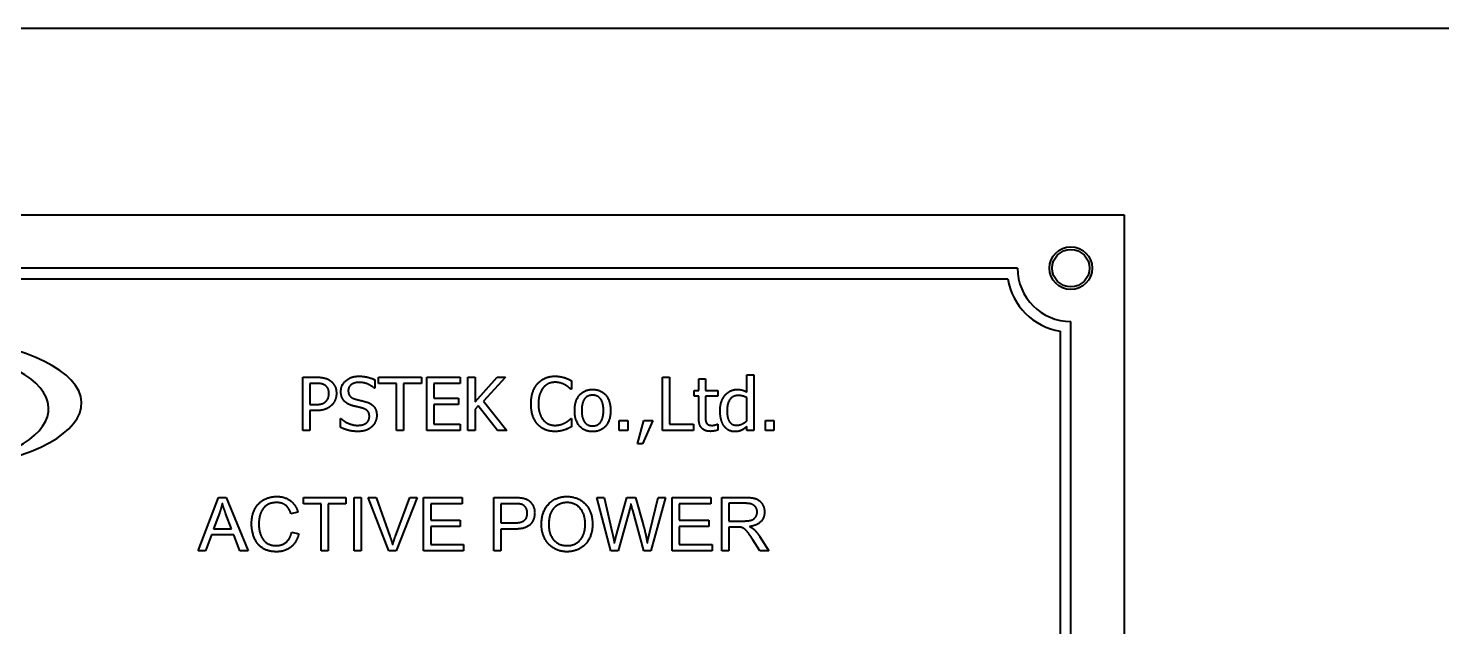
# Model space of a CAD drawing. Header units: millimetres. Extents: x 9486 to 14955, y -8999 to 1872.
# Drawn here: x 12557.5 to 12690, y -8046.5 to -7990.4 of the extents above; entities that cross this region are included whole.
import ezdxf

# ---------------------------------------------------------------- set-up
doc = ezdxf.new("R2010")
doc.units = ezdxf.units.MM
doc.layers.add('가시적인 것(ISO)', color=3, linetype='Continuous', lineweight=40)

# ---------------------------------------------------------------- blocks, each defined once
blk = doc.blocks.new('A$C74B527A4')
at = {"layer": '가시적인 것(ISO)'}
for p, q in [((-155, -403.2), (155, -403.2)), ((-80, -420.7), (80, -420.7)), ((80, -420.7), (80, -540.7)), ((70, -425.7), (-70, -425.7)), ((-69.08, -426.7), (69.08, -426.7)), ((74, -431.62), (74, -529.78)), ((75, -530.7), (75, -430.7)), ((44.64, -437.32), (44.64, -435.7)), ((44.64, -435.7), (45.28, -435.7)), ((45.28, -435.7), (45.28, -440.92)), ((3.01, -435.92), (4.26, -435.92)), ((3.01, -440.92), (3.01, -435.92)), ((3.67, -436.5), (3.67, -438.49)), ((4.22, -436.5), (3.67, -436.5)), ((9.76, -436.95), (9.71, -436.95)), ((9.76, -436.16), (9.76, -436.95)), ((10.12, -436.51), (10.12, -435.92)), ((10.12, -435.92), (14.14, -435.92)), ((11.79, -436.51), (10.12, -436.51)), ((11.79, -440.92), (11.79, -436.51)), ((14.14, -436.51), (12.46, -436.51)), ((12.46, -436.51), (12.46, -440.92)), ((14.14, -435.92), (14.14, -436.51)), ((14.64, -440.92), (14.64, -435.92)), ((14.64, -435.92), (17.77, -435.92)), ((17.77, -436.51), (15.31, -436.51)), ((15.31, -436.51), (15.31, -437.88)), ((17.77, -435.92), (17.77, -436.51)), ((18.5, -440.92), (18.5, -435.92)), ((18.5, -435.92), (19.17, -435.92)), ((19.17, -435.92), (19.17, -438.22)), ((19.17, -438.22), (21.22, -435.92)), ((22.03, -435.92), (19.96, -438.16)), ((21.22, -435.92), (22.03, -435.92)), ((28.2, -437.06), (28.15, -437.06)), ((28.2, -436.26), (28.2, -437.06)), ((36.72, -440.92), (36.72, -435.92)), ((36.72, -435.92), (37.38, -435.92)), ((37.38, -435.92), (37.38, -440.33)), ((40.13, -437.17), (40.13, -436.09)), ((40.13, -436.09), (40.76, -436.09)), ((40.76, -436.09), (40.76, -437.17)), ((15.31, -437.88), (17.61, -437.88)), ((17.61, -437.88), (17.61, -438.48)), ((19.96, -438.16), (22.15, -440.92)), ((39.7, -437.69), (39.7, -437.17)), ((39.7, -437.17), (40.13, -437.17)), ((40.13, -437.69), (39.7, -437.69)), ((40.13, -439.77), (40.13, -437.69)), ((40.76, -437.17), (41.92, -437.17)), ((40.76, -437.69), (40.76, -439.48)), ((41.92, -437.69), (40.76, -437.69)), ((41.92, -437.17), (41.92, -437.69)), ((44.64, -440.01), (44.64, -437.84)), ((3.67, -438.49), (4.12, -438.49)), ((4.23, -439.06), (3.67, -439.06)), ((3.67, -439.06), (3.67, -440.92)), ((6.55, -440.62), (6.55, -439.79)), ((6.55, -439.79), (6.6, -439.79)), ((15.31, -438.48), (15.31, -440.33)), ((17.61, -438.48), (15.31, -438.48)), ((19.46, -438.6), (19.17, -438.93)), ((19.17, -438.93), (19.17, -440.92)), ((21.28, -440.92), (19.46, -438.6)), ((28.15, -439.79), (28.2, -439.79)), ((28.2, -439.79), (28.2, -440.58)), ((3.67, -440.92), (3.01, -440.92)), ((12.46, -440.92), (11.79, -440.92)), ((17.77, -440.92), (14.64, -440.92)), ((15.31, -440.33), (17.77, -440.33)), ((17.77, -440.33), (17.77, -440.92)), ((19.17, -440.92), (18.5, -440.92)), ((22.15, -440.92), (21.28, -440.92)), ((32.68, -440.92), (32.68, -439.97)), ((32.68, -439.97), (33.48, -439.97)), ((33.48, -440.92), (32.68, -440.92)), ((33.48, -439.97), (33.48, -440.92)), ((34.38, -442.17), (34.97, -439.97)), ((35.81, -439.97), (34.87, -442.17)), ((34.97, -439.97), (35.81, -439.97)), ((39.62, -440.92), (36.72, -440.92)), ((37.38, -440.33), (39.62, -440.33)), ((39.62, -440.33), (39.62, -440.92)), ((41.89, -440.32), (41.92, -440.32)), ((41.92, -440.32), (41.92, -440.89)), ((44.64, -440.92), (44.64, -440.54)), ((45.28, -440.92), (44.64, -440.92)), ((46.37, -440.92), (46.37, -439.97)), ((46.37, -439.97), (47.17, -439.97)), ((47.17, -440.92), (46.37, -440.92)), ((47.17, -439.97), (47.17, -440.92)), ((34.87, -442.17), (34.38, -442.17)), ((-6.79, -452.2), (-4.87, -447.2)), ((-4.87, -447.2), (-4.16, -447.2)), ((-4.16, -447.2), (-2.11, -452.2)), ((3.08, -447.79), (3.08, -447.2)), ((3.08, -447.2), (7.05, -447.2)), ((7.05, -447.2), (7.05, -447.79)), ((7.84, -452.2), (7.84, -447.2)), ((7.84, -447.2), (8.5, -447.2)), ((8.5, -447.2), (8.5, -452.2)), ((11.09, -452.2), (9.16, -447.2)), ((9.16, -447.2), (9.88, -447.2)), ((9.88, -447.2), (11.18, -450.83)), ((11.71, -450.83), (13.06, -447.2)), ((13.73, -447.2), (11.77, -452.2)), ((13.06, -447.2), (13.73, -447.2)), ((14.34, -452.2), (14.34, -447.2)), ((14.34, -447.2), (17.96, -447.2)), ((17.96, -447.2), (17.96, -447.79)), ((20.93, -452.2), (20.93, -447.2)), ((20.93, -447.2), (22.81, -447.2)), ((31.9, -452.2), (30.57, -447.2)), ((30.57, -447.2), (31.25, -447.2)), ((31.25, -447.2), (32.01, -450.48)), ((32.45, -450.58), (33.4, -447.2)), ((33.4, -447.2), (34.2, -447.2)), ((34.2, -447.2), (34.91, -449.73)), ((35.55, -450.41), (36.33, -447.2)), ((37, -447.2), (35.63, -452.2)), ((36.33, -447.2), (37, -447.2)), ((37.63, -452.2), (37.63, -447.2)), ((37.63, -447.2), (41.25, -447.2)), ((41.25, -447.2), (41.25, -447.79)), ((42.29, -452.2), (42.29, -447.2)), ((42.29, -447.2), (44.51, -447.2)), ((-4.8, -448.68), (-5.35, -450.15)), ((-3.65, -450.15), (-4.18, -448.76)), ((2.56, -448.57), (1.91, -448.73)), ((4.73, -447.79), (3.08, -447.79)), ((4.73, -452.2), (4.73, -447.79)), ((7.05, -447.79), (5.39, -447.79)), ((5.39, -447.79), (5.39, -452.2)), ((17.96, -447.79), (15.01, -447.79)), ((15.01, -447.79), (15.01, -449.32)), ((21.59, -447.79), (21.59, -449.58)), ((22.87, -447.79), (21.59, -447.79)), ((33.63, -448.39), (32.58, -452.2)), ((34.99, -452.2), (33.94, -448.39)), ((41.25, -447.79), (38.29, -447.79)), ((38.29, -447.79), (38.29, -449.32)), ((42.95, -447.75), (42.95, -449.41)), ((44.53, -447.75), (42.95, -447.75)), ((-5.35, -450.15), (-3.65, -450.15)), ((15.01, -449.32), (17.78, -449.32)), ((15.01, -449.91), (15.01, -451.61)), ((17.78, -449.91), (15.01, -449.91)), ((17.78, -449.32), (17.78, -449.91)), ((21.59, -449.58), (22.88, -449.58)), ((22.88, -450.17), (21.59, -450.17)), ((21.59, -450.17), (21.59, -452.2)), ((38.29, -449.32), (41.07, -449.32)), ((38.29, -449.91), (38.29, -451.61)), ((41.07, -449.91), (38.29, -449.91)), ((41.07, -449.32), (41.07, -449.91)), ((42.95, -449.41), (44.37, -449.41)), ((43.72, -449.98), (42.95, -449.98)), ((42.95, -449.98), (42.95, -452.2)), ((-5.54, -450.69), (-6.09, -452.2)), ((-3.45, -450.69), (-5.54, -450.69)), ((-2.87, -452.2), (-3.45, -450.69)), ((1.98, -450.45), (2.64, -450.61)), ((15.01, -451.61), (18.08, -451.61)), ((18.08, -451.61), (18.08, -452.2)), ((38.29, -451.61), (41.37, -451.61)), ((41.37, -451.61), (41.37, -452.2)), ((45.86, -452.2), (45.2, -451.16)), ((45.83, -450.84), (46.69, -452.2)), ((-6.09, -452.2), (-6.79, -452.2)), ((-2.11, -452.2), (-2.87, -452.2)), ((5.39, -452.2), (4.73, -452.2)), ((8.5, -452.2), (7.84, -452.2)), ((11.77, -452.2), (11.09, -452.2)), ((18.08, -452.2), (14.34, -452.2)), ((21.59, -452.2), (20.93, -452.2)), ((32.58, -452.2), (31.9, -452.2)), ((35.63, -452.2), (34.99, -452.2)), ((41.37, -452.2), (37.63, -452.2)), ((42.95, -452.2), (42.29, -452.2)), ((46.69, -452.2), (45.86, -452.2))]:
    blk.add_line(p, q, dxfattribs=at)
for radius in [2, 1.75]:
    blk.add_circle((75, -425.7), radius, dxfattribs=at)
for radius, start, end in [(5, 180, 270), (6, 189.5941, 260.4059)]:
    blk.add_arc((75, -425.7), radius, start, end, dxfattribs=at)
for centre, major_axis, ratio, start_param, end_param in [((-33.74, -438.37), (-16.03, 0), 0.39426, 1.946253, 5.837607), ((-35.65, -438.87), (14.85, 0), 0.40699, 5.258849, 8.861799)]:
    blk.add_ellipse(centre, major_axis=major_axis, ratio=ratio, start_param=start_param, end_param=end_param, dxfattribs=at)
for points in [[(5.11, -436.69), (4.96, -436.58), (4.53, -436.5), (4.22, -436.5)], [(4.26, -435.92), (4.71, -435.92), (5.33, -436.07), (5.57, -436.23)], [(5.47, -437.45), (5.47, -437.19), (5.3, -436.81), (5.11, -436.69)], [(5.57, -436.23), (5.85, -436.43), (6.17, -437.01), (6.17, -437.43)], [(6.59, -437.26), (6.59, -436.66), (7.54, -435.83), (8.27, -435.83)], [(8.31, -436.41), (7.85, -436.41), (7.28, -436.84), (7.28, -437.2)], [(8.27, -435.83), (8.69, -435.83), (9.44, -436), (9.76, -436.16)], [(9.71, -436.95), (9.47, -436.73), (8.72, -436.41), (8.31, -436.41)], [(24.41, -438.43), (24.41, -437.8), (24.73, -436.87), (25.03, -436.52)], [(25.03, -436.52), (25.33, -436.19), (26.15, -435.83), (26.66, -435.83)], [(25.55, -436.92), (25.34, -437.17), (25.1, -437.94), (25.1, -438.43)], [(26.65, -436.4), (26.33, -436.4), (25.76, -436.66), (25.55, -436.92)], [(27.59, -436.64), (27.39, -436.53), (26.94, -436.4), (26.65, -436.4)], [(26.66, -435.83), (26.91, -435.83), (27.35, -435.91), (27.54, -435.96)], [(27.54, -435.96), (27.7, -436.02), (28.03, -436.17), (28.2, -436.26)], [(28.15, -437.06), (28.06, -436.98), (27.78, -436.75), (27.59, -436.64)], [(28.5, -439.05), (28.5, -438.11), (29.43, -437.07), (30.18, -437.07)], [(30.18, -437.07), (30.94, -437.07), (31.86, -438.1), (31.86, -439.05)], [(42.61, -437.59), (42.82, -437.35), (43.4, -437.07), (43.72, -437.07)], [(43.72, -437.07), (44, -437.07), (44.41, -437.19), (44.64, -437.32)], [(4.12, -438.49), (4.53, -438.49), (5.03, -438.36), (5.19, -438.19)], [(5.19, -438.19), (5.34, -438.04), (5.47, -437.69), (5.47, -437.45)], [(6.17, -437.43), (6.17, -437.75), (5.94, -438.34), (5.73, -438.54)], [(6.91, -438.17), (6.76, -438), (6.59, -437.56), (6.59, -437.26)], [(7.74, -438.61), (7.48, -438.54), (7.07, -438.33), (6.91, -438.17)], [(7.28, -437.2), (7.28, -437.51), (7.62, -437.89), (7.93, -437.97)], [(7.93, -437.97), (8.14, -438.03), (8.76, -438.18), (8.96, -438.24)], [(8.96, -438.24), (9.47, -438.39), (9.95, -439.03), (9.95, -439.5)], [(25.04, -440.36), (24.74, -440.03), (24.41, -439.06), (24.41, -438.43)], [(25.1, -438.43), (25.1, -438.94), (25.35, -439.68), (25.56, -439.94)], [(30.18, -437.61), (29.69, -437.61), (29.16, -438.32), (29.16, -439.05)], [(31.2, -439.05), (31.2, -438.32), (30.67, -437.61), (30.18, -437.61)], [(42.13, -439.08), (42.13, -438.58), (42.39, -437.86), (42.61, -437.59)], [(43.82, -437.64), (43.33, -437.64), (42.78, -438.37), (42.78, -439.06)], [(44.64, -437.84), (44.41, -437.73), (44.04, -437.64), (43.82, -437.64)], [(5.73, -438.54), (5.47, -438.8), (4.77, -439.06), (4.23, -439.06)], [(6.6, -439.79), (6.93, -440.1), (7.76, -440.44), (8.14, -440.44)], [(8.64, -438.84), (8.41, -438.77), (8.03, -438.68), (7.74, -438.61)], [(8.14, -440.44), (8.7, -440.44), (9.26, -439.98), (9.26, -439.6)], [(9.26, -439.6), (9.26, -439.3), (8.96, -438.93), (8.64, -438.84)], [(9.95, -439.5), (9.95, -439.79), (9.71, -440.36), (9.5, -440.56)], [(27.62, -440.19), (27.8, -440.08), (28.08, -439.87), (28.15, -439.79)], [(30.18, -441.03), (29.4, -441.03), (28.5, -439.96), (28.5, -439.05)], [(29.16, -439.05), (29.16, -439.76), (29.69, -440.49), (30.18, -440.49)], [(31.86, -439.05), (31.86, -439.99), (30.94, -441.03), (30.18, -441.03)], [(30.18, -440.49), (30.67, -440.49), (31.2, -439.77), (31.2, -439.05)], [(41.22, -441), (40.71, -441), (40.13, -440.41), (40.13, -439.77)], [(40.76, -439.48), (40.76, -439.76), (40.78, -440.08), (40.85, -440.21)], [(42.52, -440.53), (42.33, -440.28), (42.13, -439.55), (42.13, -439.08)], [(42.78, -439.06), (42.78, -439.73), (43.21, -440.43), (43.67, -440.43)], [(8.19, -441.01), (7.65, -441.01), (6.89, -440.79), (6.55, -440.62)], [(9.5, -440.56), (9.26, -440.78), (8.65, -441.01), (8.19, -441.01)], [(26.65, -441.01), (26.16, -441.01), (25.34, -440.68), (25.04, -440.36)], [(25.56, -439.94), (25.77, -440.19), (26.34, -440.44), (26.65, -440.44)], [(26.65, -440.44), (26.94, -440.44), (27.43, -440.29), (27.62, -440.19)], [(27.54, -440.87), (27.32, -440.94), (26.94, -441.01), (26.65, -441.01)], [(28.2, -440.58), (28.03, -440.66), (27.74, -440.8), (27.54, -440.87)], [(40.85, -440.21), (40.91, -440.33), (41.16, -440.44), (41.38, -440.44)], [(41.92, -440.89), (41.75, -440.94), (41.38, -441), (41.22, -441)], [(41.38, -440.44), (41.54, -440.44), (41.82, -440.35), (41.89, -440.32)], [(43.53, -441.03), (43.22, -441.03), (42.7, -440.77), (42.52, -440.53)], [(44.14, -440.89), (44, -440.96), (43.72, -441.03), (43.53, -441.03)], [(43.67, -440.43), (43.92, -440.43), (44.42, -440.2), (44.64, -440.01)], [(44.64, -440.54), (44.5, -440.66), (44.28, -440.83), (44.14, -440.89)], [(-4.53, -447.73), (-4.63, -448.21), (-4.8, -448.68)], [(-4.18, -448.76), (-4.42, -448.13), (-4.53, -447.73)], [(-1.78, -449.66), (-1.78, -448.88), (-1.18, -447.72), (-0.08, -447.11), (0.58, -447.11)], [(0.57, -447.68), (-0.01, -447.68), (-0.78, -448.23), (-1.1, -449.16), (-1.1, -449.66)], [(1.91, -448.73), (1.73, -448.18), (1.07, -447.68), (0.57, -447.68)], [(0.58, -447.11), (1.34, -447.11), (2.36, -447.88), (2.56, -448.57)], [(22.81, -447.2), (23.31, -447.2), (23.58, -447.25)], [(23.58, -447.25), (23.95, -447.31), (24.44, -447.66), (24.75, -448.28), (24.75, -448.65)], [(25.39, -449.77), (25.39, -448.52), (26.73, -447.11), (27.78, -447.11)], [(27.79, -447.68), (27.09, -447.68), (26.07, -448.65), (26.07, -449.77)], [(27.78, -447.11), (28.48, -447.11), (29.59, -447.78), (30.17, -448.96), (30.17, -449.71)], [(29.49, -449.7), (29.49, -449.09), (29.08, -448.18), (28.28, -447.68), (27.79, -447.68)], [(44.51, -447.2), (45.17, -447.2), (45.87, -447.47), (46.29, -448.15), (46.29, -448.57)], [(23.49, -447.84), (23.32, -447.79), (22.87, -447.79)], [(24.75, -448.65), (24.75, -449.29), (23.93, -450.17), (22.88, -450.17)], [(22.88, -449.58), (23.53, -449.58), (24.06, -449.1), (24.06, -448.67)], [(24.06, -448.67), (24.06, -448.36), (23.75, -447.91), (23.49, -447.84)], [(33.78, -447.8), (33.7, -448.15), (33.63, -448.39)], [(33.94, -448.39), (33.81, -447.91), (33.78, -447.8)], [(44.37, -449.41), (44.83, -449.41), (45.34, -449.22), (45.6, -448.81), (45.6, -448.57)], [(45.6, -448.57), (45.6, -448.21), (45.09, -447.75), (44.53, -447.75)], [(46.29, -448.57), (46.29, -449.1), (45.6, -449.83), (44.88, -449.93)], [(0.57, -452.29), (-0.23, -452.29), (-1.25, -451.63), (-1.78, -450.38), (-1.78, -449.66)], [(-1.1, -449.66), (-1.1, -450.3), (-0.72, -451.25), (0.06, -451.72), (0.52, -451.72)], [(27.78, -452.29), (27.08, -452.29), (25.96, -451.6), (25.39, -450.43), (25.39, -449.77)], [(26.07, -449.77), (26.07, -450.68), (27.04, -451.72), (27.78, -451.72)], [(27.78, -451.72), (28.53, -451.72), (29.49, -450.67), (29.49, -449.7)], [(30.17, -449.71), (30.17, -450.47), (29.56, -451.67), (28.43, -452.29), (27.78, -452.29)], [(34.91, -449.73), (35.18, -450.67), (35.3, -451.5)], [(44.09, -450), (43.97, -449.98), (43.72, -449.98)], [(45.2, -451.16), (44.91, -450.71), (44.54, -450.24), (44.24, -450.04), (44.09, -450)], [(44.88, -449.93), (45.14, -450.05), (45.28, -450.17)], [(45.28, -450.17), (45.57, -450.44), (45.83, -450.84)], [(0.52, -451.72), (1.07, -451.72), (1.84, -451.08), (1.98, -450.45)], [(2.64, -450.61), (2.43, -451.43), (1.35, -452.29), (0.57, -452.29)], [(11.18, -450.83), (11.33, -451.27), (11.44, -451.65)], [(11.44, -451.65), (11.55, -451.24), (11.71, -450.83)], [(32.01, -450.48), (32.13, -450.99), (32.22, -451.5)], [(32.22, -451.5), (32.41, -450.7), (32.45, -450.58)], [(35.3, -451.5), (35.4, -451.03), (35.55, -450.41)]]:
    blk.add_open_spline(points, degree=2, dxfattribs=at)

msp = doc.modelspace()

# ---------------------------------------------------------------- block references
msp.add_blockref('A$C74B527A4', (12580.198, -7587.189))

doc.saveas('drawing.dxf')
